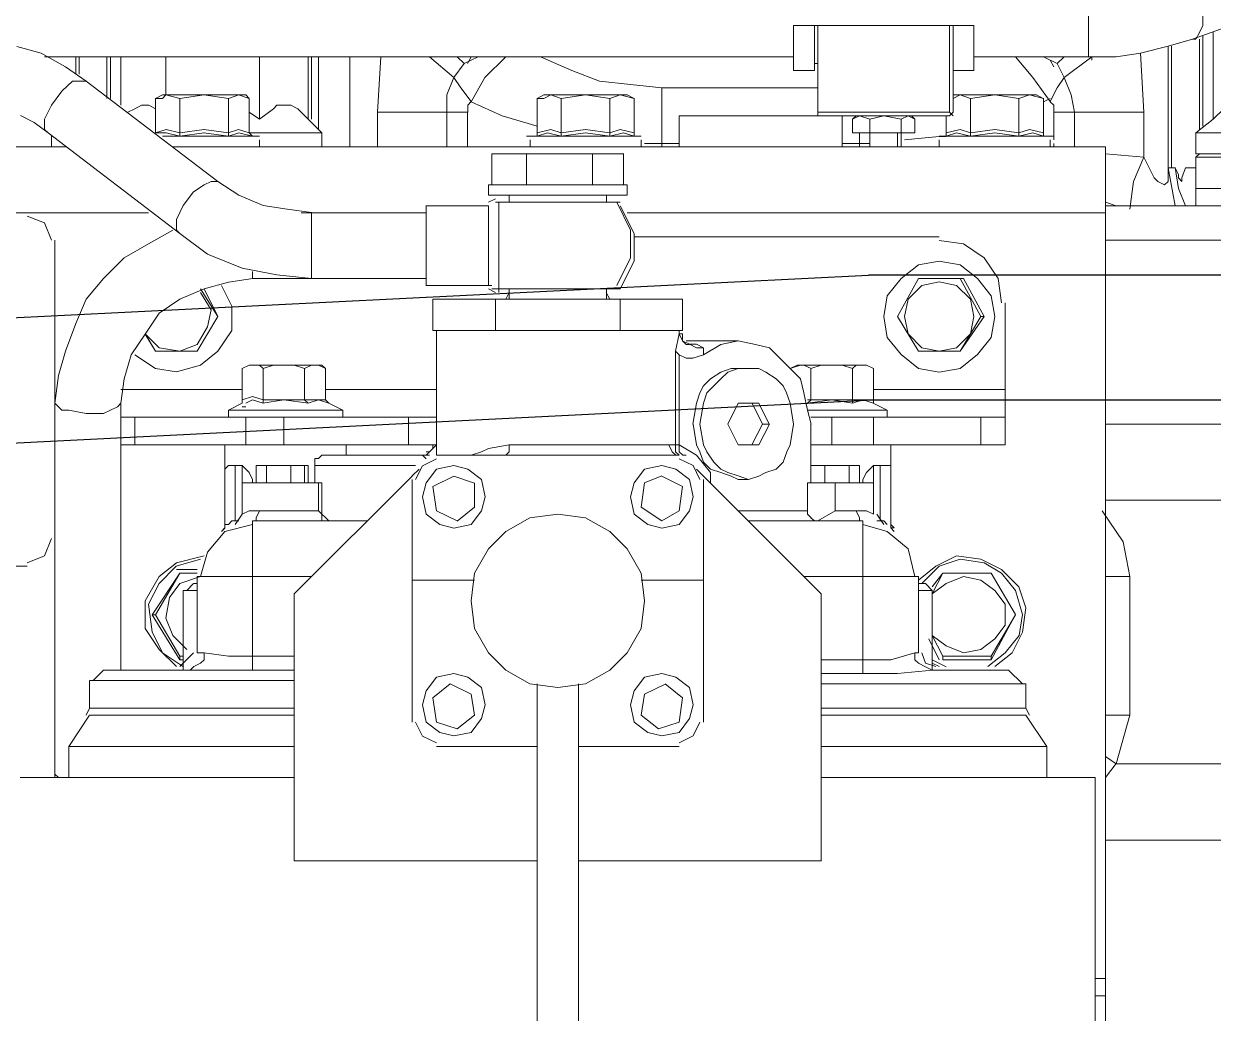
# Model space of a CAD drawing. Header units: inches. Extents: x 11 to 128, y 20 to 108.
# Drawn here: x 31.0194 to 31.2644, y 83.1209 to 83.3248 of the extents above; entities that cross this region are included whole.
import ezdxf

# ---------------------------------------------------------------- set-up
doc = ezdxf.new("R2010")
doc.units = ezdxf.units.IN
doc.header["$MEASUREMENT"] = 0
doc.layers.add('1', color=255, linetype='Continuous')
doc.layers.add('Dim', color=6, linetype='Continuous', lineweight=13)

# ---------------------------------------------------------------- blocks, each defined once
blk = doc.blocks.new('5')
at = {"layer": '1', "lineweight": 9}
for p, q in [((226.33411, -21.31352), (226.26551, -21.33827)), ((226.24647, -21.32941), (226.24647, -21.34147)), ((226.26742, -21.33385), (226.26742, -21.33577)), ((226.19693, -21.33576), (226.19248, -21.33576)), ((226.19248, -21.34401), (226.19248, -21.33577)), ((226.19629, -21.33576), (226.19629, -21.34401)), ((226.2217, -21.33576), (226.19693, -21.33576)), ((226.19693, -21.33576), (226.19693, -21.35164)), ((226.19693, -21.35164), (226.19693, -21.33576)), ((226.22106, -21.33576), (226.22106, -21.35164)), ((226.22549, -21.33576), (226.2217, -21.33576)), ((226.2217, -21.33576), (226.2217, -21.35164)), ((226.22549, -21.34401), (226.22549, -21.33576)), ((226.26742, -21.33577), (226.2668, -21.33701)), ((226.26551, -21.33828), (226.26106, -21.33956)), ((226.26615, -21.33828), (226.26551, -21.33828)), ((226.2668, -21.33701), (226.26615, -21.33828)), ((226.2668, -21.3548), (226.2668, -21.33827)), ((226.26743, -21.35417), (226.26743, -21.33764)), ((226.26933, -21.35288), (226.26933, -21.33703)), ((226.05022, -21.33957), (226.05466, -21.34081)), ((226.05466, -21.34081), (226.05912, -21.34334)), ((226.256, -21.34083), (226.25156, -21.34146)), ((226.26106, -21.33956), (226.256, -21.34083)), ((226.256, -21.34082), (226.25662, -21.35163)), ((226.26107, -21.36115), (226.26107, -21.33956)), ((226.26171, -21.3618), (226.26171, -21.33956)), ((226.19248, -21.34147), (226.05531, -21.34147)), ((226.05594, -21.34147), (226.05594, -21.34147)), ((226.05912, -21.34334), (226.06292, -21.34593)), ((226.06103, -21.34464), (226.06103, -21.34147)), ((226.06164, -21.34464), (226.06164, -21.34147)), ((226.06673, -21.3491), (226.06673, -21.34146)), ((226.06737, -21.3491), (226.06737, -21.34146)), ((226.06928, -21.35035), (226.06928, -21.34147)), ((226.07754, -21.34847), (226.07754, -21.34147)), ((226.09468, -21.35288), (226.09468, -21.34146)), ((226.10357, -21.35288), (226.10357, -21.34146)), ((226.1042, -21.34147), (226.1042, -21.35289)), ((226.10548, -21.35417), (226.10548, -21.34146)), ((226.10548, -21.34146), (226.10548, -21.35417)), ((226.10548, -21.34147), (226.10548, -21.35479)), ((226.11119, -21.35798), (226.11119, -21.34147)), ((226.11627, -21.35164), (226.11691, -21.34148)), ((226.12579, -21.34147), (226.13025, -21.34528)), ((226.13214, -21.34274), (226.13024, -21.34527)), ((226.13087, -21.34147), (226.13214, -21.34273)), ((226.13214, -21.34273), (226.13469, -21.34147)), ((226.13342, -21.34147), (226.13277, -21.34273)), ((226.13977, -21.34147), (226.13596, -21.34528)), ((226.14611, -21.34147), (226.15184, -21.34402)), ((226.19629, -21.34273), (226.19694, -21.34273)), ((226.24647, -21.34147), (226.2255, -21.34147)), ((226.22613, -21.34147), (226.22613, -21.34147)), ((226.2363, -21.34528), (226.23313, -21.34146)), ((226.24074, -21.34273), (226.23822, -21.34147)), ((226.24013, -21.34335), (226.23948, -21.34211)), ((226.24201, -21.34147), (226.24074, -21.34273)), ((226.24075, -21.34273), (226.24202, -21.34528)), ((226.24201, -21.34528), (226.2471, -21.34147)), ((226.25156, -21.34146), (226.24647, -21.34146)), ((226.2471, -21.34147), (226.2471, -21.3421)), ((226.13024, -21.34527), (226.12897, -21.34848)), ((226.13024, -21.34528), (226.13151, -21.34717)), ((226.13596, -21.34528), (226.13341, -21.34971)), ((226.15184, -21.34402), (226.15692, -21.34592)), ((226.19629, -21.34401), (226.19248, -21.34401)), ((226.2217, -21.34401), (226.22549, -21.34401)), ((226.23947, -21.3497), (226.2363, -21.34528)), ((226.24201, -21.34528), (226.24074, -21.34717)), ((226.24202, -21.34528), (226.24329, -21.34847)), ((226.05658, -21.35035), (226.05848, -21.3478)), ((226.05848, -21.3478), (226.06039, -21.34592)), ((226.06039, -21.34592), (226.06165, -21.34592)), ((226.06165, -21.34592), (226.06292, -21.34592)), ((226.06292, -21.34592), (226.08706, -21.36433)), ((226.13151, -21.34717), (226.13341, -21.3497)), ((226.15692, -21.34592), (226.16262, -21.34655)), ((226.16262, -21.34655), (226.16835, -21.34718)), ((226.16835, -21.34718), (226.16835, -21.35734)), ((226.19693, -21.34718), (226.16835, -21.34718)), ((226.24074, -21.34717), (226.23947, -21.3497)), ((226.0769, -21.34847), (226.07563, -21.3491)), ((226.07563, -21.35544), (226.07563, -21.34909)), ((226.0769, -21.3491), (226.07563, -21.3491)), ((226.07753, -21.34846), (226.0769, -21.3491)), ((226.09214, -21.34847), (226.0769, -21.34847)), ((226.08007, -21.3491), (226.07753, -21.34846)), ((226.08451, -21.34847), (226.08007, -21.3491)), ((226.08007, -21.35544), (226.08007, -21.34909)), ((226.08896, -21.3491), (226.0845, -21.34846)), ((226.09086, -21.34847), (226.08896, -21.3491)), ((226.08896, -21.35544), (226.08896, -21.34909)), ((226.09277, -21.3491), (226.09085, -21.34846)), ((226.09277, -21.3491), (226.09214, -21.34847)), ((226.09277, -21.34909), (226.09277, -21.35544)), ((226.12897, -21.34848), (226.12897, -21.35164)), ((226.13341, -21.3497), (226.13279, -21.35036)), ((226.13913, -21.35227), (226.13342, -21.34972)), ((226.14549, -21.35544), (226.14549, -21.34909)), ((226.14676, -21.3491), (226.14549, -21.3491)), ((226.14675, -21.34847), (226.1455, -21.3491)), ((226.162, -21.34847), (226.14674, -21.34847)), ((226.14801, -21.34846), (226.14676, -21.3491)), ((226.14993, -21.3491), (226.14801, -21.34846)), ((226.15437, -21.34847), (226.14993, -21.3491)), ((226.14993, -21.35544), (226.14993, -21.34909)), ((226.15883, -21.3491), (226.15437, -21.34846)), ((226.16073, -21.34847), (226.15882, -21.3491)), ((226.15883, -21.35544), (226.15883, -21.34909)), ((226.16327, -21.3491), (226.16073, -21.34846)), ((226.16327, -21.3491), (226.162, -21.34847)), ((226.16327, -21.35544), (226.16327, -21.34909)), ((226.22297, -21.34846), (226.2217, -21.3491)), ((226.2217, -21.34847), (226.2217, -21.34847)), ((226.23694, -21.34847), (226.2217, -21.34847)), ((226.2217, -21.3491), (226.2217, -21.3491)), ((226.22486, -21.3491), (226.22297, -21.34846)), ((226.22932, -21.34847), (226.22486, -21.3491)), ((226.22486, -21.35544), (226.22486, -21.34909)), ((226.23376, -21.3491), (226.22932, -21.34846)), ((226.23567, -21.34847), (226.23376, -21.3491)), ((226.23376, -21.35544), (226.23376, -21.34909)), ((226.23822, -21.3491), (226.23568, -21.34846)), ((226.23821, -21.3491), (226.23694, -21.34847)), ((226.23822, -21.35544), (226.23822, -21.34909)), ((226.23948, -21.3491), (226.23822, -21.34971)), ((226.23948, -21.34971), (226.24012, -21.35035)), ((226.24329, -21.34847), (226.24392, -21.35163)), ((226.05531, -21.35288), (226.05658, -21.35035)), ((226.07054, -21.35164), (226.07181, -21.351)), ((226.07181, -21.351), (226.07308, -21.35035)), ((226.07308, -21.35035), (226.07437, -21.35035)), ((226.07437, -21.35035), (226.07562, -21.351)), ((226.09277, -21.35164), (226.09469, -21.35288)), ((226.09469, -21.35288), (226.09723, -21.351)), ((226.09723, -21.351), (226.09785, -21.35035)), ((226.09785, -21.35035), (226.09913, -21.35035)), ((226.09913, -21.35035), (226.1004, -21.35035)), ((226.1004, -21.35035), (226.10167, -21.351)), ((226.10167, -21.351), (226.10357, -21.35288)), ((226.11627, -21.35798), (226.11627, -21.35163)), ((226.13278, -21.35164), (226.11627, -21.35164)), ((226.12897, -21.35164), (226.12897, -21.35798)), ((226.13278, -21.35798), (226.13278, -21.35163)), ((226.13279, -21.35036), (226.13279, -21.35164)), ((226.19693, -21.35163), (226.19693, -21.35227)), ((226.22107, -21.35164), (226.19693, -21.35164)), ((226.19693, -21.35164), (226.19693, -21.35227)), ((226.2217, -21.35227), (226.22105, -21.35163)), ((226.22106, -21.35227), (226.2217, -21.35163)), ((226.24012, -21.35035), (226.24012, -21.35163)), ((226.24013, -21.35672), (226.24013, -21.35164)), ((226.24013, -21.35164), (226.25664, -21.35164)), ((226.24391, -21.35798), (226.24391, -21.35163)), ((226.25663, -21.35164), (226.25663, -21.35988)), ((226.27125, -21.35101), (226.26933, -21.35288)), ((226.05087, -21.35226), (226.05339, -21.35353)), ((226.05339, -21.35353), (226.05594, -21.35543)), ((226.05531, -21.35417), (226.05531, -21.35288)), ((226.05531, -21.3548), (226.05531, -21.35417)), ((226.1061, -21.35544), (226.10358, -21.35289)), ((226.14549, -21.35417), (226.13913, -21.35227)), ((226.20137, -21.35227), (226.17152, -21.35227)), ((226.17152, -21.35227), (226.17152, -21.35798)), ((226.19693, -21.35227), (226.22107, -21.35227)), ((226.20137, -21.35227), (226.20137, -21.35798)), ((226.20392, -21.35227), (226.20327, -21.35288)), ((226.20328, -21.35288), (226.20328, -21.35543)), ((226.20329, -21.35288), (226.20456, -21.35227)), ((226.20456, -21.35227), (226.20646, -21.35288)), ((226.20645, -21.35288), (226.20899, -21.35227)), ((226.20646, -21.35288), (226.20646, -21.35543)), ((226.20899, -21.35227), (226.21216, -21.35288)), ((226.21216, -21.35288), (226.21216, -21.35543)), ((226.21217, -21.35288), (226.21346, -21.35227)), ((226.21346, -21.35227), (226.21471, -21.35288)), ((226.21407, -21.35227), (226.21471, -21.35288)), ((226.21471, -21.35288), (226.21471, -21.35543)), ((226.22043, -21.35544), (226.22043, -21.35227)), ((226.26615, -21.35544), (226.26932, -21.35289)), ((226.05595, -21.35543), (226.05531, -21.3548)), ((226.05594, -21.35544), (226.08008, -21.37386)), ((226.05657, -21.35605), (226.05657, -21.35797)), ((226.07755, -21.3548), (226.07563, -21.35543)), ((226.07563, -21.35544), (226.07563, -21.35544)), ((226.07755, -21.35544), (226.07563, -21.35544)), ((226.07563, -21.35544), (226.07563, -21.35544)), ((226.0769, -21.35605), (226.09468, -21.35605)), ((226.08007, -21.35543), (226.07755, -21.3548)), ((226.08007, -21.35605), (226.07755, -21.35544)), ((226.08451, -21.3548), (226.08007, -21.35543)), ((226.08451, -21.35544), (226.08007, -21.35605)), ((226.08007, -21.35605), (226.08007, -21.35544)), ((226.0845, -21.35479), (226.08896, -21.35544)), ((226.08896, -21.35605), (226.0845, -21.35544)), ((226.09085, -21.3548), (226.08895, -21.35544)), ((226.08896, -21.35544), (226.08896, -21.35605)), ((226.09087, -21.35544), (226.08897, -21.35605)), ((226.09277, -21.35544), (226.09085, -21.3548)), ((226.09341, -21.35605), (226.09087, -21.35544)), ((226.09341, -21.35605), (226.09276, -21.35544)), ((226.09277, -21.35544), (226.10611, -21.35544)), ((226.09468, -21.35605), (226.09341, -21.35605)), ((226.1061, -21.35798), (226.1061, -21.35543)), ((226.14549, -21.35605), (226.14358, -21.35605)), ((226.14358, -21.35605), (226.16455, -21.35605)), ((226.14802, -21.3548), (226.14549, -21.35543)), ((226.14549, -21.35544), (226.14549, -21.35605)), ((226.14739, -21.35544), (226.14549, -21.35605)), ((226.14993, -21.35605), (226.14739, -21.35544)), ((226.14993, -21.35543), (226.14802, -21.3548)), ((226.15437, -21.3548), (226.14993, -21.35543)), ((226.15437, -21.35544), (226.14993, -21.35605)), ((226.14993, -21.35605), (226.14993, -21.35544)), ((226.15437, -21.35479), (226.15883, -21.35544)), ((226.15883, -21.35605), (226.15437, -21.35544)), ((226.15883, -21.35544), (226.16073, -21.3548)), ((226.15883, -21.35544), (226.15883, -21.35605)), ((226.16136, -21.35544), (226.15883, -21.35605)), ((226.16073, -21.3548), (226.16327, -21.35544)), ((226.16327, -21.35605), (226.16136, -21.35544)), ((226.16327, -21.35544), (226.16327, -21.35605)), ((226.16327, -21.35605), (226.16454, -21.35605)), ((226.20327, -21.35544), (226.20392, -21.35544)), ((226.20328, -21.35544), (226.20455, -21.35544)), ((226.20392, -21.35544), (226.21407, -21.35544)), ((226.20456, -21.35735), (226.20456, -21.35543)), ((226.20456, -21.35544), (226.20646, -21.35544)), ((226.20646, -21.35543), (226.20646, -21.35798)), ((226.20646, -21.35544), (226.20646, -21.35799)), ((226.20646, -21.35544), (226.209, -21.35544)), ((226.20899, -21.35544), (226.21216, -21.35544)), ((226.21153, -21.35544), (226.21153, -21.35799)), ((226.21216, -21.35543), (226.21216, -21.35798)), ((226.21216, -21.35544), (226.21345, -21.35544)), ((226.2128, -21.35671), (226.21916, -21.35606)), ((226.21345, -21.35544), (226.2147, -21.35544)), ((226.21407, -21.35544), (226.21471, -21.35544)), ((226.21915, -21.35605), (226.24012, -21.35605)), ((226.22043, -21.35605), (226.21916, -21.35605)), ((226.21916, -21.35606), (226.22043, -21.35606)), ((226.22043, -21.35544), (226.22043, -21.35605)), ((226.22296, -21.3548), (226.22044, -21.35543)), ((226.22233, -21.35544), (226.22044, -21.35605)), ((226.22486, -21.35605), (226.22233, -21.35544)), ((226.22486, -21.35543), (226.22296, -21.3548)), ((226.22932, -21.3548), (226.22486, -21.35543)), ((226.22932, -21.35544), (226.22486, -21.35605)), ((226.22486, -21.35605), (226.22486, -21.35544)), ((226.22932, -21.35479), (226.23376, -21.35544)), ((226.23376, -21.35605), (226.22932, -21.35544)), ((226.23376, -21.35544), (226.23568, -21.3548)), ((226.23376, -21.35544), (226.23376, -21.35605)), ((226.2363, -21.35544), (226.23376, -21.35605)), ((226.23568, -21.3548), (226.23822, -21.35544)), ((226.23822, -21.35605), (226.2363, -21.35544)), ((226.23822, -21.35544), (226.23822, -21.35605)), ((226.23822, -21.35605), (226.24013, -21.35605)), ((226.26615, -21.35924), (226.26615, -21.35543)), ((226.30045, -21.35544), (226.26615, -21.35544)), ((226.05912, -21.35798), (226.01784, -21.35798)), ((226.24963, -21.35798), (226.07881, -21.35798)), ((226.09468, -21.35798), (226.09468, -21.35671)), ((226.14421, -21.35671), (226.14421, -21.35798)), ((226.16455, -21.35798), (226.16455, -21.35671)), ((226.16517, -21.35734), (226.16834, -21.35734)), ((226.17152, -21.35734), (226.16835, -21.35734)), ((226.16835, -21.35734), (226.16835, -21.35797)), ((226.20456, -21.35734), (226.20137, -21.35734)), ((226.20646, -21.35734), (226.20456, -21.35734)), ((226.20456, -21.35798), (226.20456, -21.35735)), ((226.21915, -21.35671), (226.21915, -21.35798)), ((226.23948, -21.35798), (226.23948, -21.35671)), ((226.24013, -21.35734), (226.24013, -21.35797)), ((226.24963, -21.37004), (226.24963, -21.35798)), ((226.13723, -21.35924), (226.16137, -21.35924)), ((226.13723, -21.36497), (226.13723, -21.35925)), ((226.14358, -21.36497), (226.14358, -21.35925)), ((226.15565, -21.36497), (226.15565, -21.35925)), ((226.16136, -21.36497), (226.16136, -21.35925)), ((226.24963, -21.35924), (226.25662, -21.35988)), ((226.25472, -21.36433), (226.25663, -21.35986)), ((226.25663, -21.35987), (226.25854, -21.36369)), ((226.26615, -21.36558), (226.26615, -21.35987)), ((226.26615, -21.35987), (226.30045, -21.35987)), ((226.26616, -21.35924), (226.2668, -21.35924)), ((226.2668, -21.35924), (226.26616, -21.35988)), ((226.26743, -21.35924), (226.26616, -21.35924)), ((226.30045, -21.35924), (226.2668, -21.35924)), ((226.29791, -21.35924), (226.26744, -21.35924)), ((226.26107, -21.36114), (226.26107, -21.3618)), ((226.26107, -21.3618), (226.26107, -21.36114)), ((226.26107, -21.36115), (226.26107, -21.36115)), ((226.26107, -21.36305), (226.26107, -21.36179)), ((226.26107, -21.3618), (226.26234, -21.36877)), ((226.26107, -21.36432), (226.26107, -21.36305)), ((226.26235, -21.3618), (226.26108, -21.3618)), ((226.26298, -21.3656), (226.26235, -21.36179)), ((226.26298, -21.36306), (226.26235, -21.3618)), ((226.26298, -21.36369), (226.26298, -21.36306)), ((226.26425, -21.3618), (226.2636, -21.36369)), ((226.26615, -21.3618), (226.26424, -21.3618)), ((226.08451, -21.36497), (226.08259, -21.36623)), ((226.0858, -21.36433), (226.08451, -21.36496)), ((226.08706, -21.36433), (226.0858, -21.36433)), ((226.08706, -21.36433), (226.09087, -21.36686)), ((226.162, -21.36497), (226.13659, -21.36497)), ((226.13659, -21.36497), (226.13659, -21.36686)), ((226.162, -21.36686), (226.162, -21.36497)), ((226.25409, -21.36939), (226.25472, -21.36433)), ((226.25854, -21.36369), (226.25917, -21.36432)), ((226.25917, -21.36432), (226.26044, -21.36497)), ((226.26044, -21.36497), (226.26107, -21.36432)), ((226.2636, -21.36433), (226.26298, -21.36369)), ((226.2636, -21.36369), (226.2636, -21.36433)), ((226.08259, -21.36623), (226.08071, -21.36876)), ((226.09087, -21.36686), (226.09531, -21.36875)), ((226.162, -21.36686), (226.13659, -21.36686)), ((226.14041, -21.36814), (226.14041, -21.36685)), ((226.15819, -21.36814), (226.15819, -21.36685)), ((226.26425, -21.36877), (226.26298, -21.3656)), ((226.26615, -21.36877), (226.26615, -21.36558)), ((226.30045, -21.36559), (226.26615, -21.36559)), ((226.26615, -21.36559), (226.30045, -21.36559)), ((226.26743, -21.36559), (226.2668, -21.36559)), ((226.2668, -21.36559), (226.30045, -21.36559)), ((226.2668, -21.36559), (226.2668, -21.36559)), ((226.08071, -21.36876), (226.07944, -21.37131)), ((226.09531, -21.36875), (226.09973, -21.36939)), ((226.09973, -21.36939), (226.10419, -21.37004)), ((226.13659, -21.36877), (226.12515, -21.36877)), ((226.12516, -21.38338), (226.12516, -21.36877)), ((226.13659, -21.36814), (226.13787, -21.3675)), ((226.13659, -21.36877), (226.13659, -21.38338)), ((226.13786, -21.36814), (226.1601, -21.36814)), ((226.1385, -21.36813), (226.1385, -21.38401)), ((226.16009, -21.36814), (226.16074, -21.36814)), ((226.16262, -21.37322), (226.16009, -21.36814)), ((226.16073, -21.36877), (226.16328, -21.37385)), ((226.249, -21.36814), (226.249, -21.36814)), ((226.24963, -21.36877), (226.24963, -21.36813)), ((226.24963, -21.36814), (226.25155, -21.36877)), ((226.65609, -21.36877), (226.24963, -21.36877)), ((226.01784, -21.37005), (226.05213, -21.37005)), ((226.07436, -21.37005), (226.05212, -21.37005)), ((226.0553, -21.37193), (226.05213, -21.37069)), ((226.07944, -21.37131), (226.07944, -21.37258)), ((226.12516, -21.37005), (226.10231, -21.37005)), ((226.1042, -21.38211), (226.1042, -21.37005)), ((226.1042, -21.37005), (226.12516, -21.37005)), ((226.24963, -21.37005), (226.162, -21.37005)), ((226.24963, -21.69898), (226.24963, -21.37004)), ((226.05657, -21.37511), (226.0553, -21.37193)), ((226.07436, -21.37575), (226.0788, -21.37322)), ((226.07944, -21.37258), (226.07944, -21.37323)), ((226.07944, -21.37323), (226.08007, -21.37384)), ((226.08007, -21.37385), (226.08514, -21.37767)), ((226.16262, -21.3783), (226.16262, -21.37322)), ((226.16328, -21.37385), (226.16328, -21.37893)), ((226.0572, -21.37511), (226.0572, -21.42973)), ((226.0699, -21.3783), (226.07436, -21.37575)), ((226.21915, -21.37448), (226.16327, -21.37448)), ((226.22361, -21.37576), (226.21915, -21.37512)), ((226.22741, -21.37829), (226.22361, -21.37576)), ((226.65609, -21.37511), (226.24963, -21.37511)), ((226.06608, -21.38212), (226.0699, -21.3783)), ((226.08514, -21.37767), (226.0915, -21.38022)), ((226.16009, -21.38338), (226.16262, -21.3783)), ((226.22995, -21.38212), (226.22741, -21.37829)), ((226.0915, -21.38022), (226.09785, -21.38146)), ((226.16328, -21.37893), (226.16073, -21.38401)), ((226.21534, -21.37958), (226.21217, -21.38211)), ((226.21915, -21.37892), (226.21534, -21.37958)), ((226.22297, -21.37958), (226.21915, -21.37892)), ((226.22614, -21.38211), (226.22297, -21.37958)), ((226.06291, -21.38591), (226.06608, -21.38212)), ((226.08896, -21.38275), (226.09342, -21.38212)), ((226.09341, -21.38084), (226.09341, -21.38212)), ((226.09341, -21.38212), (226.12516, -21.38212)), ((226.09785, -21.38146), (226.10419, -21.38211)), ((226.1042, -21.38212), (226.12516, -21.38212)), ((226.21217, -21.38211), (226.20963, -21.38529)), ((226.21152, -21.38908), (226.21534, -21.38212)), ((226.21535, -21.38212), (226.21153, -21.38909)), ((226.22297, -21.38212), (226.21534, -21.38212)), ((226.21534, -21.38212), (226.21915, -21.38212)), ((226.21535, -21.38212), (226.21535, -21.38212)), ((226.21915, -21.38212), (226.22361, -21.38212)), ((226.22679, -21.38908), (226.22296, -21.3821)), ((226.22296, -21.38212), (226.22361, -21.38212)), ((226.22361, -21.38212), (226.2274, -21.38909)), ((226.22868, -21.38529), (226.22614, -21.38211)), ((226.23058, -21.38655), (226.22995, -21.38212)), ((226.08008, -21.38591), (226.08452, -21.38401)), ((226.08706, -21.38908), (226.08387, -21.384)), ((226.08387, -21.38466), (226.08579, -21.38783)), ((226.08451, -21.38401), (226.08705, -21.38909)), ((226.08452, -21.38401), (226.08896, -21.38275)), ((226.0896, -21.38718), (226.08768, -21.38338)), ((226.13659, -21.38338), (226.12515, -21.38338)), ((226.13723, -21.38338), (226.12579, -21.38338)), ((226.12579, -21.38338), (226.12579, -21.38338)), ((226.13786, -21.38466), (226.13659, -21.384)), ((226.13723, -21.38338), (226.13723, -21.38338)), ((226.13724, -21.38401), (226.13786, -21.38401)), ((226.13786, -21.38401), (226.1601, -21.38401)), ((226.1385, -21.38466), (226.1385, -21.384)), ((226.1385, -21.38401), (226.14104, -21.38401)), ((226.13913, -21.38401), (226.13913, -21.38401)), ((226.14041, -21.38466), (226.13977, -21.38592)), ((226.14041, -21.38591), (226.14041, -21.38401)), ((226.14041, -21.38401), (226.15819, -21.38401)), ((226.14104, -21.38401), (226.14104, -21.38401)), ((226.16073, -21.38401), (226.15755, -21.38401)), ((226.15755, -21.38401), (226.15755, -21.38401)), ((226.15883, -21.38591), (226.15818, -21.38465)), ((226.15819, -21.38401), (226.15819, -21.38591)), ((226.21598, -21.38338), (226.21344, -21.38591)), ((226.21915, -21.38274), (226.21598, -21.38338)), ((226.22234, -21.38338), (226.21915, -21.38274)), ((226.22486, -21.38591), (226.22234, -21.38338)), ((226.06104, -21.39038), (226.06291, -21.38591)), ((226.07626, -21.38846), (226.08008, -21.38591)), ((226.17216, -21.38591), (226.12643, -21.38591)), ((226.12643, -21.38591), (226.12643, -21.39163)), ((226.13786, -21.38591), (226.13786, -21.39163)), ((226.16073, -21.38591), (226.16073, -21.39163)), ((226.17216, -21.39163), (226.17216, -21.38592)), ((226.20963, -21.38529), (226.209, -21.38908)), ((226.21344, -21.38591), (226.2128, -21.38909)), ((226.22549, -21.38909), (226.22486, -21.38591)), ((226.22932, -21.38908), (226.22868, -21.38529)), ((226.23123, -21.41259), (226.23123, -21.38656)), ((226.07372, -21.39228), (226.07626, -21.38846)), ((226.08325, -21.39544), (226.08706, -21.38908)), ((226.08705, -21.38909), (226.08326, -21.39543)), ((226.08579, -21.38783), (226.08515, -21.39099)), ((226.08706, -21.38908), (226.08706, -21.38908)), ((226.0896, -21.39165), (226.0896, -21.38718)), ((226.209, -21.38908), (226.20963, -21.39292)), ((226.21534, -21.39544), (226.21152, -21.38908)), ((226.21153, -21.38908), (226.21535, -21.39545)), ((226.21153, -21.38908), (226.21153, -21.38908)), ((226.2128, -21.38909), (226.21344, -21.39227)), ((226.2274, -21.38909), (226.22296, -21.39544)), ((226.22297, -21.39544), (226.2268, -21.38908)), ((226.22486, -21.39227), (226.22549, -21.38909)), ((226.2274, -21.38908), (226.22679, -21.38908)), ((226.22868, -21.39292), (226.22932, -21.38908)), ((226.05912, -21.39544), (226.06104, -21.39038)), ((226.08515, -21.39099), (226.08325, -21.39417)), ((226.07119, -21.39607), (226.07372, -21.39228)), ((226.07626, -21.39482), (226.07372, -21.39227)), ((226.07372, -21.39227), (226.07564, -21.39544)), ((226.07562, -21.39544), (226.07372, -21.39228)), ((226.08705, -21.39544), (226.0896, -21.39165)), ((226.12643, -21.39163), (226.17216, -21.39163)), ((226.12707, -21.39163), (226.12707, -21.41449)), ((226.17088, -21.39544), (226.17152, -21.39227)), ((226.17216, -21.39227), (226.17151, -21.39227)), ((226.17152, -21.39227), (226.17152, -21.39164)), ((226.17215, -21.39353), (226.17152, -21.39227)), ((226.17342, -21.39416), (226.17215, -21.39353)), ((226.17216, -21.39354), (226.17216, -21.39227)), ((226.17278, -21.39417), (226.17216, -21.39354)), ((226.17279, -21.39354), (226.18234, -21.39354)), ((226.17915, -21.39418), (226.18232, -21.39354)), ((226.18233, -21.39354), (226.1855, -21.39417)), ((226.20963, -21.39292), (226.21217, -21.39606)), ((226.21344, -21.39227), (226.21598, -21.39482)), ((226.22234, -21.39482), (226.22486, -21.39227)), ((226.22614, -21.39606), (226.22868, -21.39292)), ((226.05783, -21.39989), (226.05912, -21.39544)), ((226.07944, -21.39544), (226.07562, -21.39544)), ((226.07563, -21.39544), (226.08326, -21.39544)), ((226.07563, -21.39544), (226.07563, -21.39544)), ((226.08008, -21.39544), (226.07626, -21.39482)), ((226.08326, -21.39543), (226.07944, -21.39543)), ((226.08325, -21.39417), (226.08008, -21.39544)), ((226.08325, -21.39544), (226.08325, -21.39544)), ((226.08387, -21.39799), (226.08705, -21.39544)), ((226.17088, -21.39544), (226.17153, -21.39608)), ((226.17088, -21.39545), (226.17088, -21.41259)), ((226.17343, -21.39417), (226.17278, -21.39417)), ((226.17279, -21.39417), (226.17344, -21.39417)), ((226.17344, -21.39417), (226.17279, -21.39417)), ((226.17469, -21.39482), (226.17342, -21.39416)), ((226.1747, -21.39416), (226.17343, -21.39416)), ((226.17597, -21.39482), (226.17469, -21.39482)), ((226.17597, -21.39481), (226.1747, -21.39416)), ((226.17597, -21.39607), (226.17915, -21.39418)), ((226.17597, -21.39608), (226.17597, -21.39481)), ((226.1855, -21.39417), (226.18804, -21.39483)), ((226.18804, -21.39483), (226.18994, -21.3967)), ((226.21915, -21.39544), (226.21534, -21.39544)), ((226.21535, -21.39544), (226.22297, -21.39544)), ((226.21535, -21.39544), (226.21535, -21.39544)), ((226.21598, -21.39482), (226.21915, -21.39545)), ((226.21915, -21.39545), (226.22234, -21.39482)), ((226.22296, -21.39544), (226.21915, -21.39544)), ((226.22297, -21.39544), (226.22297, -21.39544)), ((226.0699, -21.40052), (226.07119, -21.39607)), ((226.07181, -21.39607), (226.07563, -21.39862)), ((226.17152, -21.39607), (226.17152, -21.4126)), ((226.17153, -21.39608), (226.1728, -21.39671)), ((226.1728, -21.39671), (226.17405, -21.39671)), ((226.17405, -21.39671), (226.17597, -21.39608)), ((226.18994, -21.3967), (226.19185, -21.39862)), ((226.21217, -21.39606), (226.21534, -21.39861)), ((226.22297, -21.39861), (226.22614, -21.39606)), ((226.0572, -21.40497), (226.05783, -21.39989)), ((226.07563, -21.39862), (226.07944, -21.39923)), ((226.07944, -21.39923), (226.08387, -21.39799)), ((226.0915, -21.39861), (226.09277, -21.39798)), ((226.0915, -21.39861), (226.09277, -21.39798)), ((226.0915, -21.40433), (226.0915, -21.39861)), ((226.09277, -21.39798), (226.09342, -21.39798)), ((226.09277, -21.39799), (226.10611, -21.39799)), ((226.09341, -21.39799), (226.09468, -21.39799)), ((226.09468, -21.39799), (226.09531, -21.39862)), ((226.09722, -21.39798), (226.09531, -21.39861)), ((226.09531, -21.39861), (226.09531, -21.40433)), ((226.09914, -21.39798), (226.09722, -21.39798)), ((226.09913, -21.39799), (226.10103, -21.39799)), ((226.10103, -21.39799), (226.10293, -21.39862)), ((226.1042, -21.39798), (226.10293, -21.39861)), ((226.10293, -21.39861), (226.10293, -21.40433)), ((226.10484, -21.39798), (226.1042, -21.39798)), ((226.10549, -21.39798), (226.10484, -21.39798)), ((226.10674, -21.39861), (226.10549, -21.39798)), ((226.10674, -21.39861), (226.1061, -21.39798)), ((226.10674, -21.40433), (226.10674, -21.39861)), ((226.17724, -21.40051), (226.17916, -21.39925)), ((226.17915, -21.40051), (226.18042, -21.39924)), ((226.17916, -21.39925), (226.18106, -21.39861)), ((226.18042, -21.39924), (226.18232, -21.39861)), ((226.18106, -21.39861), (226.18233, -21.39861)), ((226.18232, -21.39861), (226.18422, -21.39861)), ((226.18233, -21.39861), (226.18423, -21.39861)), ((226.18423, -21.39861), (226.18612, -21.39861)), ((226.18612, -21.39861), (226.18739, -21.39925)), ((226.18739, -21.39925), (226.18929, -21.40051)), ((226.19376, -21.39798), (226.19185, -21.39861)), ((226.19185, -21.39861), (226.19312, -21.39798)), ((226.19185, -21.39862), (226.19375, -21.40052)), ((226.19311, -21.39799), (226.20581, -21.39799)), ((226.19375, -21.39799), (226.19438, -21.39799)), ((226.19438, -21.39799), (226.19567, -21.39862)), ((226.19756, -21.39798), (226.19566, -21.39861)), ((226.19566, -21.39861), (226.19566, -21.40433)), ((226.19948, -21.39798), (226.19756, -21.39798)), ((226.19947, -21.39799), (226.20138, -21.39799)), ((226.20138, -21.39799), (226.20328, -21.39862)), ((226.20393, -21.39798), (226.20328, -21.39861)), ((226.20328, -21.39861), (226.20328, -21.40433)), ((226.2052, -21.39798), (226.20393, -21.39798)), ((226.20581, -21.39798), (226.2052, -21.39798)), ((226.2071, -21.39861), (226.20581, -21.39798)), ((226.20582, -21.39798), (226.20709, -21.39861)), ((226.20709, -21.39861), (226.20709, -21.40433)), ((226.21534, -21.39861), (226.21915, -21.39924)), ((226.21915, -21.39924), (226.22297, -21.39861)), ((226.06928, -21.40497), (226.0699, -21.40052)), ((226.17534, -21.40306), (226.17597, -21.40178)), ((226.17597, -21.40178), (226.17724, -21.40051)), ((226.17661, -21.40306), (226.17788, -21.40177)), ((226.17788, -21.40177), (226.17915, -21.40051)), ((226.18929, -21.40051), (226.19058, -21.40178)), ((226.19058, -21.40178), (226.19121, -21.40306)), ((226.19375, -21.40052), (226.19438, -21.40307)), ((226.0915, -21.40242), (226.06928, -21.40242)), ((226.09341, -21.40371), (226.09149, -21.40434)), ((226.0915, -21.40497), (226.0915, -21.40433)), ((226.0915, -21.40434), (226.0915, -21.40434)), ((226.09214, -21.40497), (226.09341, -21.40433)), ((226.09531, -21.40434), (226.09341, -21.40371)), ((226.09341, -21.40433), (226.09531, -21.40497)), ((226.0953, -21.40434), (226.09913, -21.40434)), ((226.09913, -21.40434), (226.0953, -21.40497)), ((226.09531, -21.40497), (226.09531, -21.40433)), ((226.09531, -21.40434), (226.09531, -21.40434)), ((226.10292, -21.40433), (226.09913, -21.40433)), ((226.09913, -21.40433), (226.10357, -21.40497)), ((226.10357, -21.40497), (226.10293, -21.40433)), ((226.10483, -21.40434), (226.10293, -21.40434)), ((226.10357, -21.40497), (226.10548, -21.40433)), ((226.10674, -21.40434), (226.10483, -21.40434)), ((226.10548, -21.40433), (226.10738, -21.40497)), ((226.12707, -21.40242), (226.10674, -21.40242)), ((226.10738, -21.40497), (226.10674, -21.40433)), ((226.1747, -21.40496), (226.17534, -21.40306)), ((226.17596, -21.40496), (226.17661, -21.40306)), ((226.19121, -21.40306), (226.19185, -21.40496)), ((226.19438, -21.40307), (226.19502, -21.40625)), ((226.19502, -21.40497), (226.19567, -21.40433)), ((226.19502, -21.40434), (226.19502, -21.40434)), ((226.19566, -21.40434), (226.19502, -21.40434)), ((226.19947, -21.40434), (226.19503, -21.40497)), ((226.19565, -21.40434), (226.19947, -21.40434)), ((226.20327, -21.40433), (226.19946, -21.40433)), ((226.19946, -21.40433), (226.20327, -21.40497)), ((226.20327, -21.40497), (226.20519, -21.40433)), ((226.20519, -21.40434), (226.20327, -21.40434)), ((226.20328, -21.40497), (226.20328, -21.40433)), ((226.20519, -21.40433), (226.20709, -21.40497)), ((226.20709, -21.40434), (226.20519, -21.40434)), ((226.23123, -21.40242), (226.20709, -21.40242)), ((226.20709, -21.40497), (226.20709, -21.40433)), ((226.0572, -21.47292), (226.0572, -21.40496)), ((226.05783, -21.4056), (226.0572, -21.40497)), ((226.05847, -21.40625), (226.05783, -21.4056)), ((226.05975, -21.40625), (226.05847, -21.40625)), ((226.06291, -21.40686), (226.05975, -21.40625)), ((226.06865, -21.4056), (226.06608, -21.40686)), ((226.06864, -21.4056), (226.06928, -21.40497)), ((226.06928, -21.45387), (226.06928, -21.40496)), ((226.08896, -21.40624), (226.09151, -21.40496)), ((226.08896, -21.4075), (226.08896, -21.40623)), ((226.10991, -21.40624), (226.08896, -21.40624)), ((226.09086, -21.40497), (226.09086, -21.40497)), ((226.09214, -21.4056), (226.09149, -21.4056)), ((226.0915, -21.40497), (226.0915, -21.40497)), ((226.0915, -21.40497), (226.0915, -21.40497)), ((226.10992, -21.40624), (226.10738, -21.40496)), ((226.10992, -21.4075), (226.10992, -21.40623)), ((226.17405, -21.40878), (226.1747, -21.40496)), ((226.17534, -21.40877), (226.17596, -21.40496)), ((226.18233, -21.40497), (226.18041, -21.40878)), ((226.18612, -21.40497), (226.18233, -21.40497)), ((226.18487, -21.40496), (226.18678, -21.40877)), ((226.18803, -21.40877), (226.18611, -21.40496)), ((226.19185, -21.40496), (226.19248, -21.40878)), ((226.19502, -21.4056), (226.19502, -21.4056)), ((226.19502, -21.40624), (226.20962, -21.40624)), ((226.19502, -21.40625), (226.19567, -21.40878)), ((226.20962, -21.40624), (226.20708, -21.40496)), ((226.20962, -21.4075), (226.20962, -21.40623)), ((226.06608, -21.40686), (226.06291, -21.40686)), ((226.06928, -21.4075), (226.09214, -21.4075)), ((226.07181, -21.41259), (226.07181, -21.40749)), ((226.09214, -21.4075), (226.09913, -21.4075)), ((226.09214, -21.4075), (226.09214, -21.4126)), ((226.09913, -21.40749), (226.09913, -21.41259)), ((226.12707, -21.4075), (226.09913, -21.4075)), ((226.12197, -21.41259), (226.12197, -21.40749)), ((226.17406, -21.40877), (226.1747, -21.41259)), ((226.17597, -21.4126), (226.17534, -21.40878)), ((226.18042, -21.40877), (226.18234, -21.41259)), ((226.18486, -21.41259), (226.18677, -21.40878)), ((226.18612, -21.41259), (226.18804, -21.40878)), ((226.18678, -21.40877), (226.18803, -21.40877)), ((226.19248, -21.40877), (226.19185, -21.41259)), ((226.19946, -21.4075), (226.19566, -21.4075)), ((226.19566, -21.41957), (226.19566, -21.40878)), ((226.20709, -21.4075), (226.19946, -21.4075)), ((226.19947, -21.4075), (226.19947, -21.4126)), ((226.23123, -21.4075), (226.20709, -21.4075)), ((226.20709, -21.4075), (226.20709, -21.4126)), ((226.22679, -21.4075), (226.22679, -21.4126)), ((226.23123, -21.4075), (226.23123, -21.4075)), ((226.43699, -21.40877), (226.24963, -21.40877)), ((226.09215, -21.41259), (226.06928, -21.41259)), ((226.08832, -21.4126), (226.08832, -21.42719)), ((226.09913, -21.41259), (226.09215, -21.41259)), ((226.12643, -21.41259), (226.09914, -21.41259)), ((226.11056, -21.41449), (226.11056, -21.41259)), ((226.12579, -21.41386), (226.12706, -21.41259)), ((226.12707, -21.41259), (226.12642, -21.41259)), ((226.12642, -21.41259), (226.12642, -21.41324)), ((226.12707, -21.41195), (226.12707, -21.41259)), ((226.1366, -21.41323), (226.14041, -21.41259)), ((226.14041, -21.41259), (226.16962, -21.41259)), ((226.14041, -21.41259), (226.14041, -21.41386)), ((226.17088, -21.41259), (226.16961, -21.41259)), ((226.16961, -21.41259), (226.17026, -21.41386)), ((226.17088, -21.41259), (226.17088, -21.41385)), ((226.17088, -21.41259), (226.17153, -21.41259)), ((226.1747, -21.41449), (226.17151, -21.41259)), ((226.17152, -21.41259), (226.17152, -21.41386)), ((226.1747, -21.41259), (226.17533, -21.41385)), ((226.1766, -21.41386), (226.17597, -21.4126)), ((226.18233, -21.41259), (226.18612, -21.41259)), ((226.19185, -21.41259), (226.19122, -21.41385)), ((226.19946, -21.41259), (226.19566, -21.41259)), ((226.20709, -21.41259), (226.19946, -21.41259)), ((226.23123, -21.41259), (226.20709, -21.41259)), ((226.21026, -21.42719), (226.21026, -21.4126)), ((226.23123, -21.41259), (226.23123, -21.41259)), ((226.10483, -21.4164), (226.10483, -21.41511)), ((226.10483, -21.41511), (226.10548, -21.41511)), ((226.10548, -21.41511), (226.10611, -21.41448)), ((226.1239, -21.41449), (226.1061, -21.41449)), ((226.1239, -21.41449), (226.1239, -21.41449)), ((226.12453, -21.41449), (226.1239, -21.41449)), ((226.12516, -21.41449), (226.12391, -21.41449)), ((226.12452, -21.41449), (226.12452, -21.41449)), ((226.12516, -21.41512), (226.12452, -21.41449)), ((226.12452, -21.41449), (226.12579, -21.41449)), ((226.12707, -21.41512), (226.12452, -21.41641)), ((226.12516, -21.41386), (226.12579, -21.41386)), ((226.12579, -21.41386), (226.12516, -21.41449)), ((226.12642, -21.41324), (226.12579, -21.41385)), ((226.17152, -21.41449), (226.12706, -21.41449)), ((226.13343, -21.41449), (226.13532, -21.41386)), ((226.13532, -21.41386), (226.1366, -21.41323)), ((226.14041, -21.41386), (226.13977, -21.41449)), ((226.17026, -21.41386), (226.17089, -21.41449)), ((226.17088, -21.41385), (226.17152, -21.41449)), ((226.17089, -21.41449), (226.17153, -21.41449)), ((226.17152, -21.41386), (226.17217, -21.41449)), ((226.17407, -21.41639), (226.17152, -21.41513)), ((226.17216, -21.41449), (226.17279, -21.41449)), ((226.17724, -21.41767), (226.1747, -21.41449)), ((226.17533, -21.41385), (226.17597, -21.41575)), ((226.17789, -21.41576), (226.1766, -21.41386)), ((226.19122, -21.41385), (226.19058, -21.41575)), ((226.08832, -21.41703), (226.08897, -21.4164)), ((226.08897, -21.4164), (226.09024, -21.4164)), ((226.0915, -21.4164), (226.09023, -21.4164)), ((226.09023, -21.4164), (226.09023, -21.42654)), ((226.09277, -21.41766), (226.0915, -21.4164)), ((226.0915, -21.41957), (226.0915, -21.41641)), ((226.10357, -21.4164), (226.09405, -21.4164)), ((226.09405, -21.4164), (226.09405, -21.41956)), ((226.09595, -21.4164), (226.09595, -21.41956)), ((226.1004, -21.41957), (226.1004, -21.41641)), ((226.10293, -21.4164), (226.10293, -21.41956)), ((226.10357, -21.41956), (226.10357, -21.4164)), ((226.12326, -21.4164), (226.10483, -21.4164)), ((226.10483, -21.4164), (226.10483, -21.41956)), ((226.1239, -21.41703), (226.12261, -21.41829)), ((226.12452, -21.41641), (226.12325, -21.41894)), ((226.12707, -21.41703), (226.12516, -21.41956)), ((226.13024, -21.4164), (226.12707, -21.41703)), ((226.13279, -21.41703), (226.13024, -21.4164)), ((226.13531, -21.41895), (226.13279, -21.41703)), ((226.16518, -21.41703), (226.16328, -21.41956)), ((226.16835, -21.4164), (226.16518, -21.41703)), ((226.17089, -21.41703), (226.16835, -21.4164)), ((226.17343, -21.41895), (226.17089, -21.41703)), ((226.17534, -21.41894), (226.17407, -21.41639)), ((226.17469, -21.41703), (226.17597, -21.4183)), ((226.17597, -21.41575), (226.17725, -21.41704)), ((226.17725, -21.41704), (226.17914, -21.41767)), ((226.17916, -21.41703), (226.17789, -21.41576)), ((226.18041, -21.41766), (226.17916, -21.41703)), ((226.18931, -21.41704), (226.18739, -21.41767)), ((226.19058, -21.41575), (226.18931, -21.41704)), ((226.20456, -21.4164), (226.19566, -21.4164)), ((226.19566, -21.41641), (226.19566, -21.41957)), ((226.1982, -21.4164), (226.1982, -21.41956)), ((226.20263, -21.4164), (226.20263, -21.41956)), ((226.20456, -21.41956), (226.20456, -21.4164)), ((226.20709, -21.41639), (226.20582, -21.41766)), ((226.20836, -21.4164), (226.20709, -21.4164)), ((226.20709, -21.4164), (226.20709, -21.41956)), ((226.20963, -21.4164), (226.20836, -21.4164)), ((226.20836, -21.4164), (226.20836, -21.42654)), ((226.21027, -21.4164), (226.20963, -21.4164)), ((226.21027, -21.41703), (226.21027, -21.4164)), ((226.0915, -21.42528), (226.0915, -21.41957)), ((226.1061, -21.41957), (226.09151, -21.41957)), ((226.0934, -21.41895), (226.09277, -21.41766)), ((226.09341, -21.41957), (226.09341, -21.41894)), ((226.10103, -21.43989), (226.1226, -21.4183)), ((226.10548, -21.41957), (226.10548, -21.42465)), ((226.1061, -21.42655), (226.1061, -21.41957)), ((226.12261, -21.41894), (226.12261, -21.46338)), ((226.12516, -21.41956), (226.12451, -21.42211)), ((226.12643, -21.4202), (226.13024, -21.4183)), ((226.13024, -21.4183), (226.13406, -21.41958)), ((226.13405, -21.41957), (226.13405, -21.42402)), ((226.13597, -21.42211), (226.13531, -21.41895)), ((226.16328, -21.41956), (226.16262, -21.42211)), ((226.16455, -21.42402), (226.16517, -21.41957)), ((226.16517, -21.41957), (226.16834, -21.41828)), ((226.16835, -21.4183), (226.17216, -21.42019)), ((226.17406, -21.42211), (226.17343, -21.41895)), ((226.17597, -21.4183), (226.19756, -21.43988)), ((226.17597, -21.46339), (226.17597, -21.41895)), ((226.17724, -21.41957), (226.17724, -21.41767)), ((226.17914, -21.41767), (226.18104, -21.4183)), ((226.18233, -21.41829), (226.18041, -21.41766)), ((226.18104, -21.4183), (226.18233, -21.41893)), ((226.18423, -21.41894), (226.18233, -21.41829)), ((226.18233, -21.41894), (226.18423, -21.41894)), ((226.18612, -21.4183), (226.18422, -21.41893)), ((226.18739, -21.41767), (226.18612, -21.4183)), ((226.20709, -21.41957), (226.19502, -21.41957)), ((226.19502, -21.42466), (226.19502, -21.41957)), ((226.20011, -21.41957), (226.20011, -21.42466)), ((226.20582, -21.41766), (226.20519, -21.41894)), ((226.20519, -21.41894), (226.20519, -21.41958)), ((226.20709, -21.41956), (226.20709, -21.42527)), ((226.12707, -21.42466), (226.12642, -21.42021)), ((226.17216, -21.4202), (226.17152, -21.42465)), ((226.12451, -21.42211), (226.12516, -21.42527)), ((226.13405, -21.42402), (226.13088, -21.42655)), ((226.13531, -21.42466), (226.13597, -21.42211)), ((226.16262, -21.42211), (226.16328, -21.42527)), ((226.16835, -21.42654), (226.16455, -21.42401)), ((226.17343, -21.42466), (226.17406, -21.42211)), ((226.2941, -21.42274), (226.24964, -21.42274)), ((226.09023, -21.42719), (226.0915, -21.42529)), ((226.09151, -21.42529), (226.09276, -21.42466)), ((226.09276, -21.42466), (226.09468, -21.42466)), ((226.09405, -21.42593), (226.09468, -21.42466)), ((226.09405, -21.42654), (226.09405, -21.42593)), ((226.09468, -21.42466), (226.10547, -21.42466)), ((226.10548, -21.42466), (226.10738, -21.42653)), ((226.12516, -21.42527), (226.1277, -21.42719)), ((226.13087, -21.42654), (226.12706, -21.42466)), ((226.13341, -21.42719), (226.13531, -21.42466)), ((226.1442, -21.42594), (226.13976, -21.42847)), ((226.14929, -21.42528), (226.1442, -21.42594)), ((226.15438, -21.42594), (226.14929, -21.42528)), ((226.15883, -21.42847), (226.15438, -21.42594)), ((226.16328, -21.42527), (226.1658, -21.42719)), ((226.17152, -21.42466), (226.16835, -21.42653)), ((226.17152, -21.42719), (226.17343, -21.42466)), ((226.18233, -21.42466), (226.19502, -21.42466)), ((226.19502, -21.42529), (226.19502, -21.42466)), ((226.19567, -21.42594), (226.19502, -21.42529)), ((226.19629, -21.42654), (226.19566, -21.42593)), ((226.20011, -21.42466), (226.19693, -21.42653)), ((226.20011, -21.42466), (226.20393, -21.42466)), ((226.20582, -21.42465), (226.20392, -21.42465)), ((226.20456, -21.42593), (226.20392, -21.42466)), ((226.20456, -21.42654), (226.20456, -21.42593)), ((226.20709, -21.42528), (226.20582, -21.42465)), ((226.20772, -21.42528), (226.20899, -21.42718)), ((226.249, -21.42466), (226.25282, -21.43035)), ((226.08832, -21.42783), (226.08768, -21.42848)), ((226.08769, -21.42847), (226.08833, -21.42782)), ((226.08832, -21.42719), (226.08832, -21.42782)), ((226.09341, -21.42719), (226.08832, -21.42847)), ((226.08832, -21.42719), (226.08832, -21.42719)), ((226.08832, -21.42719), (226.08896, -21.42719)), ((226.08896, -21.42719), (226.08959, -21.42654)), ((226.09023, -21.42654), (226.08959, -21.42654)), ((226.09086, -21.42654), (226.09024, -21.42654)), ((226.09341, -21.45131), (226.09341, -21.42654)), ((226.09341, -21.42654), (226.11436, -21.42654)), ((226.09341, -21.42654), (226.09405, -21.42654)), ((226.1277, -21.42719), (226.13024, -21.42783)), ((226.13024, -21.42783), (226.13341, -21.42719)), ((226.13976, -21.42847), (226.13659, -21.43165)), ((226.162, -21.43165), (226.15883, -21.42847)), ((226.1658, -21.42719), (226.16835, -21.42783)), ((226.16835, -21.42783), (226.17152, -21.42719)), ((226.18423, -21.42654), (226.20519, -21.42654)), ((226.19693, -21.42653), (226.19628, -21.42653)), ((226.19629, -21.42654), (226.19629, -21.42654)), ((226.20519, -21.42654), (226.20456, -21.42654)), ((226.20962, -21.42848), (226.20518, -21.42719)), ((226.20519, -21.45195), (226.20519, -21.42653)), ((226.20836, -21.42654), (226.20771, -21.42654)), ((226.20836, -21.42654), (226.209, -21.42654)), ((226.209, -21.42654), (226.20963, -21.42719)), ((226.20962, -21.42719), (226.20962, -21.42719)), ((226.20962, -21.42719), (226.20962, -21.42719)), ((226.21089, -21.42782), (226.21026, -21.42719)), ((226.21026, -21.42783), (226.21026, -21.42719)), ((226.21026, -21.42719), (226.21026, -21.42719)), ((226.21026, -21.42782), (226.21089, -21.42782)), ((226.21089, -21.42847), (226.21027, -21.42782)), ((226.0553, -21.4329), (226.05657, -21.42974)), ((226.08832, -21.42847), (226.08515, -21.43227)), ((226.21346, -21.43164), (226.20962, -21.42848)), ((226.25282, -21.43035), (226.25409, -21.43672)), ((226.08515, -21.43227), (226.08386, -21.43672)), ((226.13659, -21.43165), (226.13405, -21.43608)), ((226.16455, -21.43608), (226.162, -21.43165)), ((226.21471, -21.43672), (226.21346, -21.43164)), ((226.03626, -21.43482), (226.05212, -21.43482)), ((226.05213, -21.43419), (226.0553, -21.4329)), ((226.07944, -21.43419), (226.07626, -21.43672)), ((226.07943, -21.43481), (226.07626, -21.438)), ((226.08387, -21.43353), (226.07943, -21.43481)), ((226.08451, -21.4329), (226.07944, -21.43419)), ((226.21852, -21.43481), (226.21535, -21.43736)), ((226.21916, -21.43481), (226.21599, -21.43799)), ((226.22233, -21.43291), (226.21852, -21.43481)), ((226.22297, -21.43352), (226.21916, -21.43481)), ((226.22679, -21.43352), (226.22233, -21.43291)), ((226.2274, -21.43419), (226.22297, -21.43352)), ((226.23057, -21.43544), (226.22679, -21.43352)), ((226.23058, -21.43607), (226.2274, -21.43419)), ((226.07626, -21.43672), (226.07373, -21.44119)), ((226.07498, -21.44371), (226.08007, -21.43608)), ((226.07563, -21.44371), (226.08007, -21.43608)), ((226.07944, -21.43543), (226.08325, -21.43543)), ((226.08007, -21.43607), (226.08324, -21.43607)), ((226.08007, -21.43607), (226.08007, -21.43607)), ((226.08386, -21.43672), (226.08007, -21.438)), ((226.1042, -21.43672), (226.08324, -21.43672)), ((226.08325, -21.43672), (226.08325, -21.4507)), ((226.13405, -21.43608), (226.13342, -21.44118)), ((226.16517, -21.44118), (226.16455, -21.43608)), ((226.21535, -21.43672), (226.19438, -21.43672)), ((226.21535, -21.4507), (226.21535, -21.43672)), ((226.21789, -21.43989), (226.21979, -21.43607)), ((226.21789, -21.43862), (226.21979, -21.43607)), ((226.22423, -21.43607), (226.21979, -21.43607)), ((226.21979, -21.43607), (226.22867, -21.43607)), ((226.21979, -21.43607), (226.21979, -21.43607)), ((226.2236, -21.43672), (226.22043, -21.43799)), ((226.22679, -21.43736), (226.2236, -21.43672)), ((226.22424, -21.43607), (226.22868, -21.43607)), ((226.22867, -21.43607), (226.23313, -21.4437)), ((226.22867, -21.43607), (226.22867, -21.43607)), ((226.22868, -21.43607), (226.23312, -21.4437)), ((226.23376, -21.43862), (226.23057, -21.43544)), ((226.23313, -21.43925), (226.23058, -21.43607)), ((226.25409, -21.43672), (226.24963, -21.43672)), ((226.25409, -21.43671), (226.25409, -21.46213)), ((226.07626, -21.438), (226.07436, -21.44179)), ((226.08007, -21.438), (226.07817, -21.44053)), ((226.08325, -21.43926), (226.08071, -21.43926)), ((226.08071, -21.43926), (226.08071, -21.45387)), ((226.0826, -21.438), (226.08135, -21.43926)), ((226.08325, -21.438), (226.08261, -21.438)), ((226.12261, -21.43736), (226.13405, -21.43736)), ((226.17597, -21.43736), (226.16454, -21.43736)), ((226.21662, -21.438), (226.21534, -21.438)), ((226.21789, -21.43926), (226.21535, -21.43926)), ((226.21789, -21.43926), (226.21662, -21.438)), ((226.22043, -21.43799), (226.21789, -21.43989)), ((226.21789, -21.45387), (226.21789, -21.43926)), ((226.21789, -21.43926), (226.21789, -21.43926)), ((226.22932, -21.43925), (226.22679, -21.43736)), ((226.23123, -21.4418), (226.22932, -21.43925)), ((226.2344, -21.4437), (226.23313, -21.43925)), ((226.23503, -21.44244), (226.23376, -21.43862)), ((226.07373, -21.44119), (226.07373, -21.44625)), ((226.07817, -21.44053), (226.07754, -21.44435)), ((226.10103, -21.4888), (226.10103, -21.43989)), ((226.13342, -21.44118), (226.13405, -21.44624)), ((226.16455, -21.44624), (226.16517, -21.44118)), ((226.19756, -21.48879), (226.19756, -21.43989)), ((226.07436, -21.44179), (226.07499, -21.44687)), ((226.08007, -21.45195), (226.07498, -21.44371)), ((226.07499, -21.44371), (226.07564, -21.44371)), ((226.08007, -21.45132), (226.07563, -21.44371)), ((226.23313, -21.44371), (226.22867, -21.45132)), ((226.23312, -21.4437), (226.22868, -21.45195)), ((226.23123, -21.4456), (226.23123, -21.4418)), ((226.23313, -21.44371), (226.23313, -21.44371)), ((226.23377, -21.44752), (226.2344, -21.4437)), ((226.23439, -21.44688), (226.23503, -21.44244)), ((226.07754, -21.44435), (226.07881, -21.44751)), ((226.22932, -21.44813), (226.23123, -21.4456)), ((226.07373, -21.44625), (226.07626, -21.45006)), ((226.07499, -21.44687), (226.07691, -21.45069)), ((226.07881, -21.44751), (226.08134, -21.45006)), ((226.13405, -21.44624), (226.13659, -21.45071)), ((226.162, -21.45071), (226.16455, -21.44624)), ((226.21979, -21.45132), (226.21789, -21.44752)), ((226.21789, -21.44752), (226.22043, -21.44941)), ((226.23123, -21.4507), (226.23377, -21.44752)), ((226.23249, -21.4507), (226.23439, -21.44688)), ((226.07626, -21.45006), (226.07944, -21.45322)), ((226.21915, -21.45195), (226.21724, -21.44814)), ((226.22043, -21.44941), (226.2236, -21.4507)), ((226.2236, -21.4507), (226.22679, -21.45007)), ((226.22679, -21.45007), (226.22932, -21.44813)), ((226.07691, -21.45069), (226.08072, -21.45324)), ((226.08007, -21.45323), (226.0826, -21.4507)), ((226.08071, -21.45132), (226.08007, -21.45132)), ((226.08007, -21.45195), (226.08007, -21.45132)), ((226.08071, -21.45195), (226.08007, -21.45195)), ((226.08325, -21.4507), (226.0845, -21.4507)), ((226.08451, -21.45195), (226.08386, -21.4526)), ((226.08897, -21.45132), (226.08451, -21.4507)), ((226.08451, -21.4507), (226.08451, -21.45195)), ((226.09341, -21.45132), (226.08897, -21.45132)), ((226.10103, -21.45132), (226.0934, -21.45132)), ((226.09341, -21.45387), (226.09341, -21.45132)), ((226.13659, -21.45071), (226.13976, -21.45387)), ((226.15883, -21.45387), (226.162, -21.45071)), ((226.19756, -21.45195), (226.20137, -21.45195)), ((226.20137, -21.45195), (226.20519, -21.45195)), ((226.20518, -21.45196), (226.20772, -21.45196)), ((226.20519, -21.4545), (226.20519, -21.45195)), ((226.20772, -21.45196), (226.21027, -21.45196)), ((226.21027, -21.45196), (226.21471, -21.4507)), ((226.2147, -21.45195), (226.2147, -21.45071)), ((226.21535, -21.45258), (226.2147, -21.45195)), ((226.21471, -21.4507), (226.21535, -21.4507)), ((226.21599, -21.4507), (226.21661, -21.45259)), ((226.21789, -21.45195), (226.22043, -21.45324)), ((226.22867, -21.45132), (226.21979, -21.45132)), ((226.21979, -21.45195), (226.21979, -21.45132)), ((226.22424, -21.45195), (226.2198, -21.45195)), ((226.22868, -21.45195), (226.22424, -21.45195)), ((226.22804, -21.45323), (226.23123, -21.4507)), ((226.22867, -21.45195), (226.22867, -21.45132)), ((226.22932, -21.45323), (226.23249, -21.4507)), ((226.06609, -21.45387), (226.06419, -21.45577)), ((226.08197, -21.45387), (226.06609, -21.45387)), ((226.08261, -21.45323), (226.08197, -21.45387)), ((226.08769, -21.45387), (226.08197, -21.45387)), ((226.08386, -21.4526), (226.08261, -21.45323)), ((226.09342, -21.45387), (226.08769, -21.45387)), ((226.10104, -21.45387), (226.09341, -21.45387)), ((226.13024, -21.4545), (226.12707, -21.45513)), ((226.13279, -21.45513), (226.13024, -21.4545)), ((226.13976, -21.45387), (226.1442, -21.4564)), ((226.15438, -21.4564), (226.15883, -21.45387)), ((226.16835, -21.4545), (226.16518, -21.45513)), ((226.17089, -21.45513), (226.16835, -21.4545)), ((226.19756, -21.4545), (226.20519, -21.4545)), ((226.20519, -21.4545), (226.21153, -21.4545)), ((226.21153, -21.4545), (226.2179, -21.45386)), ((226.21662, -21.45324), (226.21535, -21.45258)), ((226.21661, -21.45259), (226.21853, -21.45323)), ((226.21789, -21.45387), (226.21662, -21.45324)), ((226.21789, -21.45259), (226.21915, -21.45322)), ((226.23186, -21.45387), (226.21789, -21.45387)), ((226.23439, -21.4564), (226.23185, -21.45387)), ((226.06356, -21.45577), (226.06356, -21.46085)), ((226.10103, -21.45577), (226.06357, -21.45577)), ((226.12707, -21.45513), (226.12516, -21.45766)), ((226.12643, -21.45894), (226.1296, -21.45639)), ((226.1296, -21.4564), (226.13342, -21.4583)), ((226.13531, -21.45705), (226.13279, -21.45513)), ((226.1442, -21.4564), (226.14929, -21.45705)), ((226.14549, -21.4564), (226.14549, -21.51865)), ((226.14929, -21.45705), (226.15438, -21.4564)), ((226.1531, -21.51864), (226.1531, -21.45639)), ((226.16518, -21.45513), (226.16328, -21.45766)), ((226.16517, -21.4583), (226.16898, -21.45641)), ((226.16898, -21.4564), (226.17215, -21.45895)), ((226.17343, -21.45705), (226.17089, -21.45513)), ((226.23503, -21.4564), (226.19755, -21.4564)), ((226.23503, -21.46085), (226.23503, -21.4564)), ((226.12516, -21.45766), (226.12451, -21.46021)), ((226.12707, -21.46339), (226.12642, -21.45894)), ((226.13342, -21.4583), (226.13405, -21.46214)), ((226.13597, -21.46021), (226.13531, -21.45705)), ((226.16328, -21.45766), (226.16262, -21.46021)), ((226.16455, -21.46213), (226.16517, -21.4583)), ((226.17216, -21.45894), (226.17152, -21.46339)), ((226.17406, -21.46021), (226.17343, -21.45705)), ((226.06292, -21.46213), (226.06356, -21.46085)), ((226.06356, -21.46085), (226.10102, -21.46085)), ((226.12451, -21.46021), (226.12516, -21.46339)), ((226.13531, -21.46276), (226.13597, -21.46021)), ((226.16262, -21.46021), (226.16328, -21.46339)), ((226.17343, -21.46276), (226.17406, -21.46021)), ((226.19756, -21.46085), (226.23504, -21.46085)), ((226.23568, -21.46213), (226.23503, -21.46085)), ((226.06356, -21.46213), (226.05973, -21.46785)), ((226.10103, -21.46213), (226.06357, -21.46213)), ((226.13405, -21.46213), (226.13088, -21.46464)), ((226.13341, -21.46531), (226.13531, -21.46276)), ((226.16771, -21.46464), (226.16456, -21.46214)), ((226.17152, -21.46531), (226.17343, -21.46276)), ((226.23503, -21.46213), (226.19755, -21.46213)), ((226.23884, -21.46784), (226.23502, -21.46212)), ((226.25409, -21.46213), (226.24963, -21.46213)), ((226.25409, -21.46213), (226.25155, -21.47101)), ((226.12326, -21.46339), (226.12451, -21.46594)), ((226.12516, -21.46339), (226.1277, -21.46531)), ((226.13087, -21.46464), (226.12706, -21.46338)), ((226.1277, -21.46531), (226.13024, -21.46592)), ((226.13024, -21.46592), (226.13341, -21.46531)), ((226.16328, -21.46339), (226.1658, -21.46531)), ((226.1658, -21.46531), (226.16835, -21.46592)), ((226.17152, -21.46339), (226.16771, -21.46465)), ((226.16835, -21.46592), (226.17152, -21.46531)), ((226.17406, -21.46592), (226.17533, -21.46339)), ((226.12451, -21.46594), (226.12707, -21.46718)), ((226.17152, -21.46719), (226.17406, -21.46592)), ((226.10103, -21.46784), (226.05973, -21.46784)), ((226.05974, -21.46784), (226.05974, -21.47355)), ((226.12707, -21.46784), (226.14549, -21.46784)), ((226.1531, -21.46784), (226.17153, -21.46784)), ((226.23884, -21.46784), (226.19756, -21.46784)), ((226.23884, -21.47355), (226.23884, -21.46784)), ((226.25155, -21.47101), (226.24963, -21.46972)), ((226.24963, -21.47355), (226.25155, -21.471)), ((226.2941, -21.47101), (226.25155, -21.47101)), ((226.10103, -21.47355), (226.05085, -21.47355)), ((226.05783, -21.47355), (226.0572, -21.47292)), ((226.0572, -21.47355), (226.0572, -21.47292)), ((226.24773, -21.47355), (226.19755, -21.47355)), ((226.24773, -21.66468), (226.24773, -21.47355)), ((226.35824, -21.485), (226.24963, -21.485)), ((226.10103, -21.48879), (226.14549, -21.48879)), ((226.1531, -21.48879), (226.19757, -21.48879)), ((226.24773, -21.51038), (226.24964, -21.51038)), ((226.24773, -21.51355), (226.24964, -21.51355))]:
    blk.add_line(p, q, dxfattribs=at)

msp = doc.modelspace()

# ---------------------------------------------------------------- linework, layer by layer
for p, q in [((30.03891, 83.21528), (31.19342, 83.27306)), ((32.1232, 83.27306), (31.19342, 83.27306)), ((30.12987, 83.19404), (31.19315, 83.24726)), ((32.12294, 83.24726), (31.19315, 83.24726))]:
    msp.add_line(p, q)
msp.add_open_spline([(18.80527, 84.67695), (20.02879, 84.15716), (22.00001, 83.28056), (26.13586, 81.6811), (29.86669, 80.9072), (34.92488, 80.9072), (38.64477, 80.92251), (41.12414, 80.90707)], degree=3, knots=[0, 0, 0, 0, 3.550687, 7.088547, 10.454406, 13.763203, 20.376363, 20.376363, 20.376363, 20.376363])
msp.add_open_spline([(18.80527, 84.67695), (20.02879, 84.15716), (22.00001, 83.28056), (26.13586, 81.6811), (29.86669, 80.9072), (34.92488, 80.9072), (38.64477, 80.92251), (41.12414, 80.90707)], degree=3, knots=[0, 0, 0, 0, 3.550687, 7.088547, 10.454406, 13.763203, 20.376363, 20.376363, 20.376363, 20.376363])

# ---------------------------------------------------------------- block references
at = {"layer": 'Dim', "xscale": 1.125, "yscale": 1.125, "zscale": 1.125}
msp.add_blockref('5', (-223.28855, 107.32721), dxfattribs=at)

doc.saveas('drawing.dxf')
